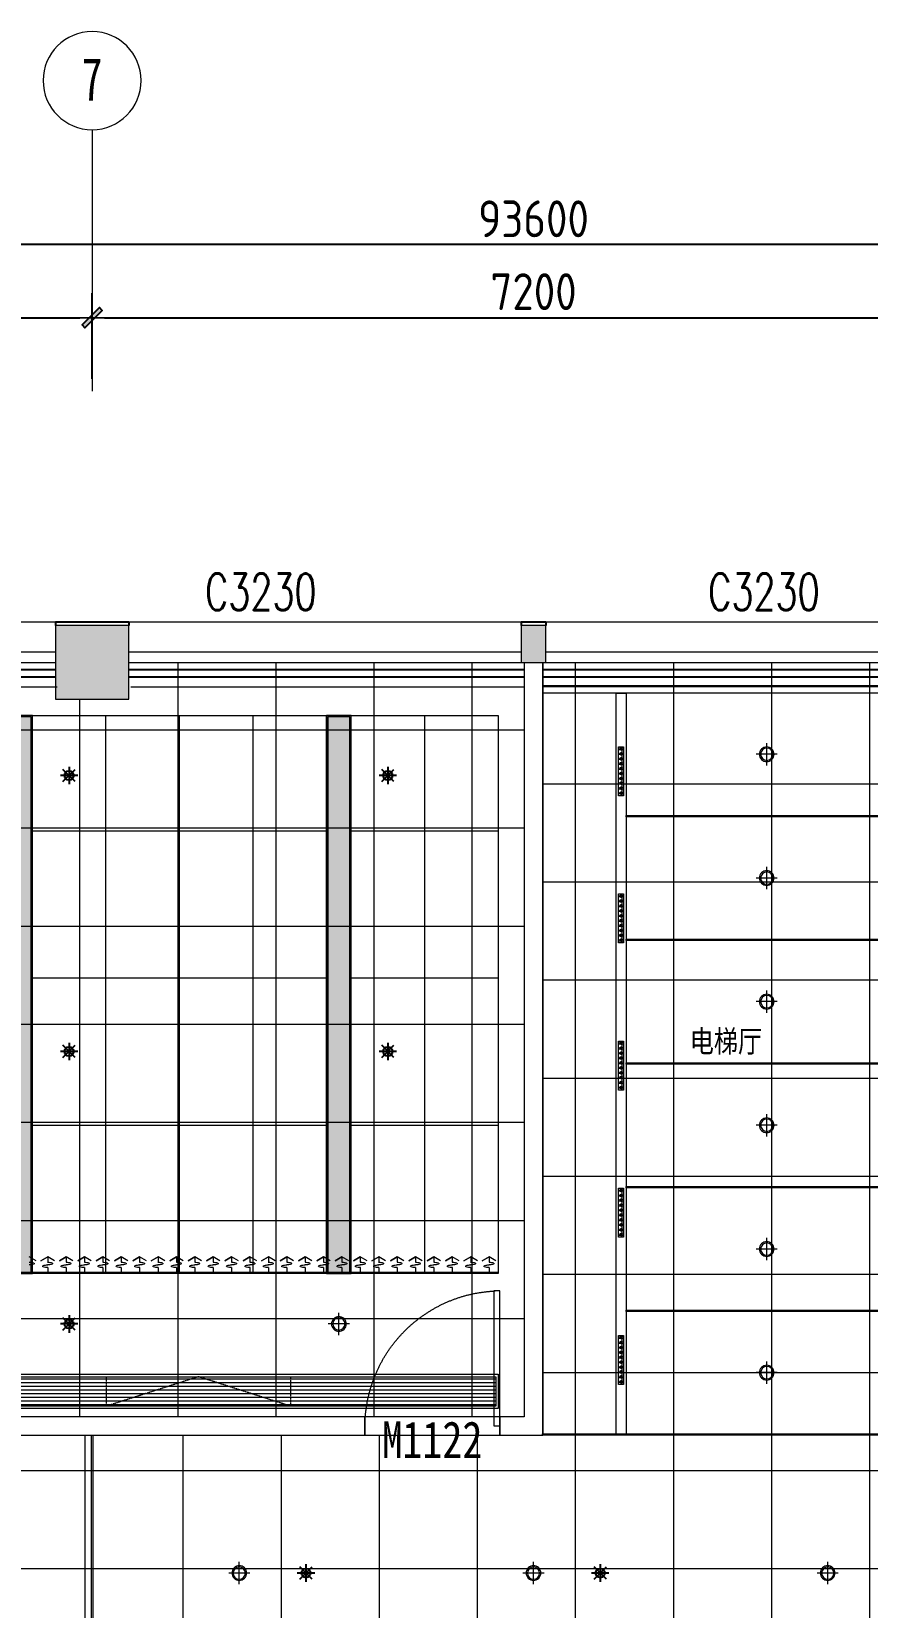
# Model space of a CAD drawing. Header units: millimetres. Extents: x 33621 to 401573, y -91663 to 133135.
# Drawn here: x 210762 to 217581, y -50716 to -37866 of the extents above; entities that cross this region are included whole.
import ezdxf
from ezdxf.enums import TextEntityAlignment as Align

# ---------------------------------------------------------------- set-up
doc = ezdxf.new("R2010")
doc.units = ezdxf.units.MM
doc.header["$LTSCALE"] = 10
for name, pattern in [('DASH', [0.35, 0.25, -0.1]), ('DASHDOT2', [0.5, 0.25, -0.125, 0, -0.125]), ('DOTE', [2.42, 2, -0.2, 0.02, -0.2]), ('HIDDEN', [0.375, 0.25, -0.125, 0, 0])]:
    doc.linetypes.add(name, pattern=pattern)
doc.layers.get('0').update_dxf_attribs({"color": 253})
doc.layers.get('Defpoints').update_dxf_attribs({"color": 250})
for name, color, linetype in [('3', 253, 'Continuous'), ('Dim【尺寸标注】', 253, 'Continuous'), ('EQUIP_喷头', 253, 'Continuous'), ('PUB_DIM', 253, 'Continuous'), ('SURFACE', 253, 'Continuous'), ('WINDOW_TEXT', 253, 'Continuous')]:
    doc.layers.add(name, color=color, linetype=linetype)
for name, color, linetype, lineweight in [('AXIS【轴号】', 253, 'Continuous', 0), ('COLUMN', 253, 'Continuous', 0), ('DOOR【门】', 253, 'Continuous', 0), ('DS-4BS-FINISH【墙完成线】', 253, 'Continuous', 0), ('FC-FLOOR【地材分格】', 253, 'Continuous', 0), ('FF-Door【门】', 253, 'Continuous', 0), ('PUB_HATCH', 253, 'Continuous', 0), ('RC-FCU【空调设备】', 253, 'Continuous', 0), ('RC-FIN【天花轮廓线】', 253, 'Continuous', 0), ('RC-LIGHT【天花灯具】', 253, 'Continuous', 0), ('RC-LIGHT【灯带】', 253, 'DASHDOT2', 0), ('RC-Modelling【天花造型】', 253, 'Continuous', 0), ('RC-STR【天花细线】', 253, 'Continuous', 0), ('RC-Text【天花文字】', 253, 'Continuous', 0), ('TXT【平面空间文字】', 253, 'Continuous', 0), ('WALL', 253, 'Continuous', 0), ('Wall【墙体】', 253, 'Continuous', 0), ('WINDOW', 253, 'Continuous', 0)]:
    doc.layers.add(name, color=color, linetype=linetype, lineweight=lineweight)
doc.styles.add('_TCH_WINDOW', font='SIMPLEX', dxfattribs={"bigfont": 'GBCBIG'})
doc.styles.add('CCD_DIM', font='ARCHS.SHX')
doc.styles.add('XZC', font='SIMPLEX.SHX', dxfattribs={"width": 0.7, "bigfont": 'hztxt.shx'})
doc.styles.add('宋体', font='', dxfattribs={"width": 0.7})
doc.styles.add('文字', font='')
doc.styles.get('宋体').set_extended_font_data('SimSun')
doc.styles.get('文字').set_extended_font_data('SimSun')
doc.linetypes.add('LED_LINE', pattern='A,12.7,-5.08,["LED",XZC,S=2.54,R=0,X=-2.54,Y=-1.27],-6.35', length=24.13)
doc.dimstyles.new('ZL_1：100', dxfattribs={"dimtxt": 3, "dimasz": 1, "dimexe": 2, "dimexo": 2, "dimgap": 0.6, "dimtad": 1, "dimdec": 0, "dimrnd": 5, "dimdsep": 46, "dimtxsty": 'CCD_DIM', "dimblk": 'WS-cj', "dimblk1": 'WS-cj', "dimblk2": 'WS-cj', "dimcen": 1, "dimclrd": 44, "dimclre": 44, "dimclrt": 2, "dimadec": 0, "dimazin": 2, "dimtfac": 1, "dimtdec": 0, "dimtix": 1, "dimtmove": 2, "dimatfit": 3, "dimldrblk": 'hl_arrow2', "dimfxl": 5, "dimfxlon": 1, "dimarcsym": 0})

# ---------------------------------------------------------------- blocks, each defined once
blk = doc.blocks.new('$WINLIB2D$00000004')
for p, q in [((-0.5, 0.5), (0.5, 0.5)), ((-0.5, 0.5), (-0.5, -0.5)), ((0.5, -0.5), (0.5, 0.5)), ((-0.5, 0.2406), (0.5, 0.2406)), ((-0.5, -0.5), (0.5, -0.5))]:
    blk.add_line(p, q)
blk = doc.blocks.new('DOOR_D01')
at = {"layer": 'FF-Door【门】'}
blk.add_lwpolyline([(-0.456, 1), (-0.456, 0), (-0.5, 0), (-0.5, 1)], close=True, dxfattribs=at)
at = {"layer": 'FF-Door【门】', "color": 8, "linetype": 'HIDDEN', "ltscale": 15}
blk.add_arc((-0.511, -0.01), 1.011, 0.5915, 87.4664, dxfattribs=at)
blk = doc.blocks.new('圆形筒灯')
at = {"color": 251, "linetype": 'DOTE', "ltscale": 43.504693}
blk.add_line((0, 91), (0, -91), dxfattribs=at)
at = {"color": 251, "linetype": 'DOTE', "ltscale": 41.297046}
blk.add_line((86, 0), (-86, 0), dxfattribs=at)
blk.add_ellipse((0, 0), major_axis=(-42.4, 42.4), ratio=1, start_param=2.355868237233172, end_param=8.639053544412757)
at = {"color": 251}
blk.add_ellipse((0, 0), major_axis=(35.4, 35.4), ratio=1, start_param=5.49871431692557, end_param=11.78189962410516, dxfattribs=at)
blk = doc.blocks.new('*U603')
for p, q in [((0, -12), (0, 0)), ((0, 0), (10350, 0)), ((10350, -12), (0, -12)), ((20, -105), (75, -136)), ((75, -49), (75, -12)), ((75, -136), (75, -93)), ((130, -105), (75, -136)), ((75, -136), (130, -105)), ((170, -105), (225, -136)), ((225, -49), (225, -12)), ((225, -136), (225, -93)), ((280, -105), (225, -136)), ((225, -136), (280, -105)), ((320, -105), (375, -136)), ((375, -49), (375, -12)), ((375, -136), (375, -93)), ((430, -105), (375, -136)), ((375, -136), (430, -105)), ((470, -105), (525, -136)), ((525, -49), (525, -12)), ((525, -136), (525, -93)), ((580, -105), (525, -136)), ((525, -136), (580, -105)), ((620, -105), (675, -136)), ((675, -49), (675, -12)), ((675, -136), (675, -93)), ((730, -105), (675, -136)), ((675, -136), (730, -105)), ((770, -105), (825, -136)), ((825, -49), (825, -12)), ((825, -136), (825, -93)), ((880, -105), (825, -136)), ((825, -136), (880, -105)), ((920, -105), (975, -136)), ((975, -49), (975, -12)), ((975, -136), (975, -93)), ((1030, -105), (975, -136)), ((975, -136), (1030, -105)), ((1070, -105), (1125, -136)), ((1125, -49), (1125, -12)), ((1125, -136), (1125, -93)), ((1180, -105), (1125, -136)), ((1125, -136), (1180, -105)), ((1220, -105), (1275, -136)), ((1275, -49), (1275, -12)), ((1275, -136), (1275, -93)), ((1330, -105), (1275, -136)), ((1275, -136), (1330, -105)), ((1370, -105), (1425, -136)), ((1425, -49), (1425, -12)), ((1425, -136), (1425, -93)), ((1480, -105), (1425, -136)), ((1425, -136), (1480, -105)), ((1520, -105), (1575, -136)), ((1575, -49), (1575, -12)), ((1575, -136), (1575, -93)), ((1630, -105), (1575, -136)), ((1575, -136), (1630, -105)), ((1670, -105), (1725, -136)), ((1725, -49), (1725, -12)), ((1725, -136), (1725, -93)), ((1780, -105), (1725, -136)), ((1725, -136), (1780, -105)), ((1820, -105), (1875, -136)), ((1875, -49), (1875, -12)), ((1875, -136), (1875, -93)), ((1930, -105), (1875, -136)), ((1875, -136), (1930, -105)), ((1970, -105), (2025, -136)), ((2025, -49), (2025, -12)), ((2025, -136), (2025, -93)), ((2080, -105), (2025, -136)), ((2025, -136), (2080, -105)), ((2120, -105), (2175, -136)), ((2175, -49), (2175, -12)), ((2175, -136), (2175, -93)), ((2230, -105), (2175, -136)), ((2175, -136), (2230, -105)), ((2270, -105), (2325, -136)), ((2325, -49), (2325, -12)), ((2325, -136), (2325, -93)), ((2380, -105), (2325, -136)), ((2325, -136), (2380, -105)), ((2420, -105), (2475, -136)), ((2475, -49), (2475, -12)), ((2475, -136), (2475, -93)), ((2530, -105), (2475, -136)), ((2475, -136), (2530, -105)), ((2570, -105), (2625, -136)), ((2625, -49), (2625, -12)), ((2625, -136), (2625, -93)), ((2680, -105), (2625, -136)), ((2625, -136), (2680, -105)), ((2720, -105), (2775, -136)), ((2775, -49), (2775, -12)), ((2775, -136), (2775, -93)), ((2830, -105), (2775, -136)), ((2775, -136), (2830, -105)), ((2870, -105), (2925, -136)), ((2925, -49), (2925, -12)), ((2925, -136), (2925, -93)), ((2980, -105), (2925, -136)), ((2925, -136), (2980, -105)), ((3020, -105), (3075, -136)), ((3075, -49), (3075, -12)), ((3075, -136), (3075, -93)), ((3130, -105), (3075, -136)), ((3075, -136), (3130, -105)), ((3170, -105), (3225, -136)), ((3225, -49), (3225, -12)), ((3225, -136), (3225, -93)), ((3280, -105), (3225, -136)), ((3225, -136), (3280, -105)), ((3320, -105), (3375, -136)), ((3375, -49), (3375, -12)), ((3375, -136), (3375, -93)), ((3430, -105), (3375, -136)), ((3375, -136), (3430, -105)), ((3470, -105), (3525, -136)), ((3525, -49), (3525, -12)), ((3525, -136), (3525, -93)), ((3580, -105), (3525, -136)), ((3525, -136), (3580, -105)), ((3620, -105), (3675, -136)), ((3675, -49), (3675, -12)), ((3675, -136), (3675, -93)), ((3730, -105), (3675, -136)), ((3675, -136), (3730, -105)), ((3770, -105), (3825, -136))]:
    blk.add_line(p, q)
at = {"extrusion": (0, 0, -1)}
for centre, major_axis, start_param, end_param in [((40, -82), (3.69, -3.69), 1.137309, 3.57508), ((73, -171), (-70.4, -70.4), 2.004284, 2.381239), ((73, 6), (70.4, -70.4), 0.760354, 1.137309), ((77, -149), (-70.4, -70.4), 2.33115, 2.708105), ((77, 28), (70.4, -70.4), 0.433488, 0.810442), ((110, -60), (3.69, -3.69), 4.278901, 6.716673), ((190, -82), (3.69, -3.69), 1.137309, 3.57508), ((223, -171), (-70.4, -70.4), 2.004284, 2.381239), ((223, 6), (70.4, -70.4), 0.760354, 1.137309), ((227, -149), (-70.4, -70.4), 2.33115, 2.708105), ((227, 28), (70.4, -70.4), 0.433488, 0.810442), ((260, -60), (3.69, -3.69), 4.278901, 6.716673), ((340, -82), (3.69, -3.69), 1.137309, 3.57508), ((373, -171), (-70.4, -70.4), 2.004284, 2.381239), ((373, 6), (70.4, -70.4), 0.760354, 1.137309), ((377, -149), (-70.4, -70.4), 2.33115, 2.708105), ((377, 28), (70.4, -70.4), 0.433488, 0.810442), ((410, -60), (3.69, -3.69), 4.278901, 6.716673), ((490, -82), (3.69, -3.69), 1.137309, 3.57508), ((523, -171), (-70.4, -70.4), 2.004284, 2.381239), ((523, 6), (70.4, -70.4), 0.760354, 1.137309), ((527, -149), (-70.4, -70.4), 2.33115, 2.708105), ((527, 28), (70.4, -70.4), 0.433488, 0.810442), ((560, -60), (3.69, -3.69), 4.278901, 6.716673), ((640, -82), (3.69, -3.69), 1.137309, 3.57508), ((673, -171), (-70.4, -70.4), 2.004284, 2.381239), ((673, 6), (70.4, -70.4), 0.760354, 1.137309), ((677, -149), (-70.4, -70.4), 2.33115, 2.708105), ((677, 28), (70.4, -70.4), 0.433488, 0.810442), ((710, -60), (3.69, -3.69), 4.278901, 6.716673), ((790, -82), (3.69, -3.69), 1.137309, 3.57508), ((823, -171), (-70.4, -70.4), 2.004284, 2.381239), ((823, 6), (70.4, -70.4), 0.760354, 1.137309), ((827, -149), (-70.4, -70.4), 2.33115, 2.708105), ((827, 28), (70.4, -70.4), 0.433488, 0.810442), ((860, -60), (3.69, -3.69), 4.278901, 6.716673), ((940, -82), (3.69, -3.69), 1.137309, 3.57508), ((973, -171), (-70.4, -70.4), 2.004284, 2.381239), ((973, 6), (70.4, -70.4), 0.760354, 1.137309), ((977, -149), (-70.4, -70.4), 2.33115, 2.708105), ((977, 28), (70.4, -70.4), 0.433488, 0.810442), ((1010, -60), (3.69, -3.69), 4.278901, 6.716673), ((1090, -82), (3.69, -3.69), 1.137309, 3.57508), ((1123, -171), (-70.4, -70.4), 2.004284, 2.381239), ((1123, 6), (70.4, -70.4), 0.760354, 1.137309), ((1127, -149), (-70.4, -70.4), 2.33115, 2.708105), ((1127, 28), (70.4, -70.4), 0.433488, 0.810442), ((1160, -60), (3.69, -3.69), 4.278901, 6.716673), ((1240, -82), (3.69, -3.69), 1.137309, 3.57508), ((1273, -171), (-70.4, -70.4), 2.004284, 2.381239), ((1273, 6), (70.4, -70.4), 0.760354, 1.137309), ((1277, -149), (-70.4, -70.4), 2.33115, 2.708105), ((1277, 28), (70.4, -70.4), 0.433488, 0.810442), ((1310, -60), (3.69, -3.69), 4.278901, 6.716673), ((1390, -82), (3.69, -3.69), 1.137309, 3.57508), ((1423, -171), (-70.4, -70.4), 2.004284, 2.381239), ((1423, 6), (70.4, -70.4), 0.760354, 1.137309), ((1427, -149), (-70.4, -70.4), 2.33115, 2.708105), ((1427, 28), (70.4, -70.4), 0.433488, 0.810442), ((1460, -60), (3.69, -3.69), 4.278901, 6.716673), ((1540, -82), (3.69, -3.69), 1.137309, 3.57508), ((1573, -171), (-70.4, -70.4), 2.004284, 2.381239), ((1573, 6), (70.4, -70.4), 0.760354, 1.137309), ((1577, -149), (-70.4, -70.4), 2.33115, 2.708105), ((1577, 28), (70.4, -70.4), 0.433488, 0.810442), ((1610, -60), (3.69, -3.69), 4.278901, 6.716673), ((1690, -82), (3.69, -3.69), 1.137309, 3.57508), ((1723, -171), (-70.4, -70.4), 2.004284, 2.381239), ((1723, 6), (70.4, -70.4), 0.760354, 1.137309), ((1727, -149), (-70.4, -70.4), 2.33115, 2.708105), ((1727, 28), (70.4, -70.4), 0.433488, 0.810442), ((1760, -60), (3.69, -3.69), 4.278901, 6.716673), ((1840, -82), (3.69, -3.69), 1.137309, 3.57508), ((1873, -171), (-70.4, -70.4), 2.004284, 2.381239), ((1873, 6), (70.4, -70.4), 0.760354, 1.137309), ((1877, -149), (-70.4, -70.4), 2.33115, 2.708105), ((1877, 28), (70.4, -70.4), 0.433488, 0.810442), ((1910, -60), (3.69, -3.69), 4.278901, 6.716673), ((1990, -82), (3.69, -3.69), 1.137309, 3.57508), ((2023, -171), (-70.4, -70.4), 2.004284, 2.381239), ((2023, 6), (70.4, -70.4), 0.760354, 1.137309), ((2027, -149), (-70.4, -70.4), 2.33115, 2.708105), ((2027, 28), (70.4, -70.4), 0.433488, 0.810442), ((2060, -60), (3.69, -3.69), 4.278901, 6.716673), ((2140, -82), (3.69, -3.69), 1.137309, 3.57508), ((2173, -171), (-70.4, -70.4), 2.004284, 2.381239), ((2173, 6), (70.4, -70.4), 0.760354, 1.137309), ((2177, -149), (-70.4, -70.4), 2.33115, 2.708105), ((2177, 28), (70.4, -70.4), 0.433488, 0.810442), ((2210, -60), (3.69, -3.69), 4.278901, 6.716673), ((2290, -82), (3.69, -3.69), 1.137309, 3.57508), ((2323, -171), (-70.4, -70.4), 2.004284, 2.381239), ((2323, 6), (70.4, -70.4), 0.760354, 1.137309), ((2327, -149), (-70.4, -70.4), 2.33115, 2.708105), ((2327, 28), (70.4, -70.4), 0.433488, 0.810442), ((2360, -60), (3.69, -3.69), 4.278901, 6.716673), ((2440, -82), (3.69, -3.69), 1.137309, 3.57508), ((2473, -171), (-70.4, -70.4), 2.004284, 2.381239), ((2473, 6), (70.4, -70.4), 0.760354, 1.137309), ((2477, -149), (-70.4, -70.4), 2.33115, 2.708105), ((2477, 28), (70.4, -70.4), 0.433488, 0.810442), ((2510, -60), (3.69, -3.69), 4.278901, 6.716673), ((2590, -82), (3.69, -3.69), 1.137309, 3.57508), ((2623, -171), (-70.4, -70.4), 2.004284, 2.381239), ((2623, 6), (70.4, -70.4), 0.760354, 1.137309), ((2627, -149), (-70.4, -70.4), 2.33115, 2.708105), ((2627, 28), (70.4, -70.4), 0.433488, 0.810442), ((2660, -60), (3.69, -3.69), 4.278901, 6.716673), ((2740, -82), (3.69, -3.69), 1.137309, 3.57508), ((2773, -171), (-70.4, -70.4), 2.004284, 2.381239), ((2773, 6), (70.4, -70.4), 0.760354, 1.137309), ((2777, -149), (-70.4, -70.4), 2.33115, 2.708105), ((2777, 28), (70.4, -70.4), 0.433488, 0.810442), ((2810, -60), (3.69, -3.69), 4.278901, 6.716673), ((2890, -82), (3.69, -3.69), 1.137309, 3.57508), ((2923, -171), (-70.4, -70.4), 2.004284, 2.381239), ((2923, 6), (70.4, -70.4), 0.760354, 1.137309), ((2927, -149), (-70.4, -70.4), 2.33115, 2.708105), ((2927, 28), (70.4, -70.4), 0.433488, 0.810442), ((2960, -60), (3.69, -3.69), 4.278901, 6.716673), ((3040, -82), (3.69, -3.69), 1.137309, 3.57508), ((3073, -171), (-70.4, -70.4), 2.004284, 2.381239), ((3073, 6), (70.4, -70.4), 0.760354, 1.137309), ((3077, -149), (-70.4, -70.4), 2.33115, 2.708105), ((3077, 28), (70.4, -70.4), 0.433488, 0.810442), ((3110, -60), (3.69, -3.69), 4.278901, 6.716673), ((3190, -82), (3.69, -3.69), 1.137309, 3.57508), ((3223, -171), (-70.4, -70.4), 2.004284, 2.381239), ((3223, 6), (70.4, -70.4), 0.760354, 1.137309), ((3227, -149), (-70.4, -70.4), 2.33115, 2.708105), ((3227, 28), (70.4, -70.4), 0.433488, 0.810442), ((3260, -60), (3.69, -3.69), 4.278901, 6.716673), ((3340, -82), (3.69, -3.69), 1.137309, 3.57508), ((3373, -171), (-70.4, -70.4), 2.004284, 2.381239), ((3373, 6), (70.4, -70.4), 0.760354, 1.137309), ((3377, -149), (-70.4, -70.4), 2.33115, 2.708105), ((3377, 28), (70.4, -70.4), 0.433488, 0.810442), ((3410, -60), (3.69, -3.69), 4.278901, 6.716673), ((3490, -82), (3.69, -3.69), 1.137309, 3.57508), ((3523, -171), (-70.4, -70.4), 2.004284, 2.381239), ((3523, 6), (70.4, -70.4), 0.760354, 1.137309), ((3527, -149), (-70.4, -70.4), 2.33115, 2.708105), ((3527, 28), (70.4, -70.4), 0.433488, 0.810442), ((3560, -60), (3.69, -3.69), 4.278901, 6.716673), ((3640, -82), (3.69, -3.69), 1.137309, 3.57508), ((3673, -171), (-70.4, -70.4), 2.004284, 2.381239), ((3673, 6), (70.4, -70.4), 0.760354, 1.137309), ((3677, -149), (-70.4, -70.4), 2.33115, 2.708105), ((3677, 28), (70.4, -70.4), 0.433488, 0.810442), ((3710, -60), (3.69, -3.69), 4.278901, 6.716673), ((3790, -82), (3.69, -3.69), 1.137309, 3.57508), ((3823, -171), (-70.4, -70.4), 2.004284, 2.381239), ((3823, 6), (70.4, -70.4), 0.760354, 1.137309)]:
    blk.add_ellipse(centre, major_axis=major_axis, ratio=1, start_param=start_param, end_param=end_param, dxfattribs=at)
blk = doc.blocks.new('ZL_0609192853')
at = {"layer": 'RC-LIGHT【天花灯具】'}
h = blk.add_hatch(dxfattribs=at)
h.set_pattern_fill('DOTS', color=8, scale=10)
h.set_pattern_definition([(0, (2430707.972, -1486106.821), (7.9375, 15.875), [0, -15.875])])
h.paths.add_polyline_path([(-90, -4540), (90, -4540), (90, -10), (-90, -10)])
blk.add_lwpolyline([(-100, -4550), (100, -4550), (100, 0), (-100, 0)], close=True, dxfattribs=at)
at = {"layer": 'RC-LIGHT【天花灯具】', "color": 8}
blk.add_lwpolyline([(-90, -4540), (90, -4540), (90, -10), (-90, -10)], close=True, dxfattribs=at)
blk = doc.blocks.new('hl_Axis-A1')
at = {"color": 150, "ltscale": 2}
blk.add_line((21.33, 0), (0, 0), dxfattribs=at)
at = {"color": 150}
blk.add_circle((25.33, 0), 4, dxfattribs=at)
at = {"color": 50, "style": '宋体', "width": 0.7}
blk.add_attdef('轴号', text='', height=3.5, dxfattribs=at).set_placement((25.33, 0), align=Align.MIDDLE_CENTER)
blk = doc.blocks.new('WS-cj')
blk.add_hatch(color=2).paths.add_polyline_path([(0.59, 0.82), (-0.82, -0.59), (-0.59, -0.82), (0.82, 0.59)])
at = {"color": 2, "linetype": 'ByBlock', "lineweight": 0}
for p, q in [((-1.1, 0), (0, 0)), ((0, 0), (1.1, 0))]:
    blk.add_line(p, q, dxfattribs=at)
at = {"color": 2}
blk.add_lwpolyline([(0.59, 0.82), (-0.82, -0.59), (-0.59, -0.82), (0.82, 0.59)], close=True, dxfattribs=at)
blk = doc.blocks.new('*D265')
at = {"layer": 'Defpoints', "color": 0, "transparency": 16777216}
for p in [(-1262, 2411), (-8462, 1811), (-1262, 1811)]:
    blk.add_point(p, dxfattribs=at)
at = {"layer": 'Dim【尺寸标注】', "color": 44, "lineweight": -2, "transparency": 16777216}
for p, q in [((-8462, 1911), (-8462, 2611)), ((-1262, 1911), (-1262, 2611)), ((-8362, 2411), (-1362, 2411))]:
    blk.add_line(p, q, dxfattribs=at)
at = {"layer": 'Dim【尺寸标注】', "color": 44, "lineweight": -2, "transparency": 16777216, "xscale": 100, "yscale": 100, "zscale": 100, "rotation": 180}
blk.add_blockref('WS-cj', (-8462, 2411), dxfattribs=at)
at = {"layer": 'Dim【尺寸标注】', "color": 44, "lineweight": -2, "transparency": 16777216, "xscale": 100, "yscale": 100, "zscale": 100}
blk.add_blockref('WS-cj', (-1262, 2411), dxfattribs=at)
at = {"layer": 'Dim【尺寸标注】', "color": 2, "transparency": 16777216, "insert": (-4862, 2623), "char_height": 300, "attachment_point": 5, "style": 'CCD_DIM'}
blk.add_mtext('7200', dxfattribs=at)
blk = doc.blocks.new('hl_arrow2')
at = {"color": 2}
blk.add_line((0, 0), (-1, 0), dxfattribs=at)
blk.add_lwpolyline([(0, 0), (-1, -1), (-1, -1), (0, 0), (-1, 1), (-1, 1)], close=True, dxfattribs=at)
blk = doc.blocks.new('*D266')
at = {"layer": 'Defpoints', "color": 0, "transparency": 16777216}
for p in [(5938, 2411), (-1262, 1811), (5938, 1811)]:
    blk.add_point(p, dxfattribs=at)
at = {"layer": 'Dim【尺寸标注】', "color": 44, "lineweight": -2, "transparency": 16777216}
for p, q in [((-1262, 1911), (-1262, 2611)), ((5938, 1911), (5938, 2611)), ((-1162, 2411), (5838, 2411))]:
    blk.add_line(p, q, dxfattribs=at)
at = {"layer": 'Dim【尺寸标注】', "color": 44, "lineweight": -2, "transparency": 16777216, "xscale": 100, "yscale": 100, "zscale": 100, "rotation": 180}
blk.add_blockref('WS-cj', (-1262, 2411), dxfattribs=at)
at = {"layer": 'Dim【尺寸标注】', "color": 44, "lineweight": -2, "transparency": 16777216, "xscale": 100, "yscale": 100, "zscale": 100}
blk.add_blockref('WS-cj', (5938, 2411), dxfattribs=at)
at = {"layer": 'Dim【尺寸标注】', "color": 2, "transparency": 16777216, "insert": (2338, 2623), "char_height": 300, "attachment_point": 5, "style": 'CCD_DIM'}
blk.add_mtext('7200', dxfattribs=at)
blk = doc.blocks.new('*D273')
at = {"layer": 'Defpoints', "color": 0, "transparency": 16777216}
for p in [(49138, 3011), (-44462, 1811), (49138, 1811)]:
    blk.add_point(p, dxfattribs=at)
at = {"layer": 'Dim【尺寸标注】', "color": 44, "lineweight": -2, "transparency": 16777216}
for p, q in [((-44462, 2511), (-44462, 3211)), ((49138, 2511), (49138, 3211)), ((-44362, 3011), (49038, 3011))]:
    blk.add_line(p, q, dxfattribs=at)
at = {"layer": 'Dim【尺寸标注】', "color": 44, "lineweight": -2, "transparency": 16777216, "xscale": 100, "yscale": 100, "zscale": 100, "rotation": 180}
blk.add_blockref('WS-cj', (-44462, 3011), dxfattribs=at)
at = {"layer": 'Dim【尺寸标注】', "color": 44, "lineweight": -2, "transparency": 16777216, "xscale": 100, "yscale": 100, "zscale": 100}
blk.add_blockref('WS-cj', (49138, 3011), dxfattribs=at)
at = {"layer": 'Dim【尺寸标注】', "color": 2, "transparency": 16777216, "insert": (2338, 3217), "char_height": 300, "attachment_point": 5, "style": 'CCD_DIM'}
blk.add_mtext('93600', dxfattribs=at)
blk = doc.blocks.new('$TwtSys$00000125')
at = {"color": 9}
for p, q in [((0.57, 0), (-0.57, 0)), ((0.4, -0.4), (-0.4, 0.4)), ((-0.4, -0.4), (0.4, 0.4)), ((0, 0.57), (0, -0.57))]:
    blk.add_line(p, q, dxfattribs=at)
at = {"color": 8}
blk.add_circle((0, 0), 0.3, dxfattribs=at)
blk = doc.blocks.new('ZL_10267726')
at = {"layer": 'RC-LIGHT【天花灯具】'}
h = blk.add_hatch(dxfattribs=at)
h.set_pattern_fill('_USER', color=8, scale=50, angle=90, double=1, pattern_type=0)
h.set_pattern_definition([(90, (25, -500), (-50, 3e-15), []), (180, (25, -500), (-6e-15, -50), [])])
h.paths.add_polyline_path([(-25, 0), (-25, -500), (25, -500), (25, 0)])
at = {"layer": 'RC-LIGHT【天花灯具】', "color": 2}
blk.add_lwpolyline([(-25, -500), (-25, 0), (25, 0), (25, -500)], close=True, dxfattribs=at)
at = {"layer": 'RC-LIGHT【天花灯具】', "color": 1, "lineweight": -3}
for centre in [(0, -27), (0, -77), (0, -127), (0, -177), (0, -227), (0, -277), (0, -327), (0, -377), (0, -427), (0, -477)]:
    blk.add_circle(centre, 10, dxfattribs=at)
blk = doc.blocks.new('ZL_0603185999')
at = {"layer": 'RC-FIN【天花轮廓线】'}
for p, q in [((1613, 0), (-1613, 0)), ((1613, -50), (-1613, -50))]:
    blk.add_line(p, q, dxfattribs=at)
blk.add_lwpolyline([(1613, -6100), (1413, -6100), (1413, -50)], dxfattribs=at)
at = {"layer": 'RC-LIGHT【灯带】', "linetype": 'LED_LINE', "ltscale": 0.015}
blk.add_lwpolyline([(1363, -6100), (1363, -50)], dxfattribs=at)
at = {"layer": 'RC-STR【天花细线】'}
for points in [[(-933, -6100), (-1013, -6100), (-1013, -50), (-933, -50)], [(1413, -1058), (-933, -1058), (-933, -1048), (1413, -1048)], [(1413, -2067), (-933, -2067), (-933, -2057), (1413, -2057)], [(1413, -3075), (-933, -3075), (-933, -3065), (1413, -3065)], [(1413, -4083), (-933, -4083), (-933, -4073), (1413, -4073)], [(1413, -5092), (-933, -5092), (-933, -5082), (1413, -5082)], [(1413, -6100), (-1613, -6100), (-1613, -6090), (1413, -6090)]]:
    blk.add_lwpolyline(points, close=True, dxfattribs=at)
at = {"layer": 'RC-LIGHT【天花灯具】', "lineweight": -3, "xscale": 0.8, "yscale": 0.8, "zscale": 0.8, "rotation": 180}
for p in [(-973, -887), (-973, -2087), (-973, -3287), (-973, -4487), (-973, -5687)]:
    blk.add_blockref('ZL_10267726', p, dxfattribs=at)
at = {"layer": 'RC-LIGHT【天花灯具】', "xscale": -1, "rotation": 180}
for p in [(215, -549), (215, -1558), (215, -2566), (215, -3574), (215, -4583), (215, -5591)]:
    blk.add_blockref('圆形筒灯', p, dxfattribs=at)
blk = doc.blocks.new('ZL_061117299')
at = {"layer": 'AXIS【轴号】'}
ref = blk.add_blockref('hl_Axis-A1', (-1262.3, 1810.8), dxfattribs=dict(at, xscale=-100, yscale=100, zscale=100, rotation=270))
ref.add_attrib('轴号', '7', dxfattribs={"layer": '0', "color": 2, "height": 350, "style": '宋体', "width": 0.7}).set_placement((-1262.3, 4355.8), align=Align.MIDDLE_CENTER)
at = {"layer": 'Dim【尺寸标注】'}
for p1, p2, distance, picture, middle in [((-44462.3, 1810.8), (49137.7, 1810.8), 1200, '*D273', (2337.7, 3217)), ((-8462.3, 1810.8), (-1262.3, 1810.8), 600, '*D265', (-4862.3, 2623.3)), ((-1262.3, 1810.8), (5937.7, 1810.8), 600, '*D266', (2337.7, 2623.3))]:
    dim = blk.add_aligned_dim(p1=p1, p2=p2, distance=distance, dimstyle='ZL_1：100', dxfattribs=at)
    dim.commit()
    dim.dimension.update_dxf_attribs({"geometry": picture, "text_midpoint": middle})

msp = doc.modelspace()

# ---------------------------------------------------------------- hatches: boundary and pattern name
at = {"layer": 'FC-FLOOR【地材分格】'}
h = msp.add_hatch(dxfattribs=at)
h.set_pattern_fill('_USER', color=256, scale=800, double=1, pattern_type=0)
h.set_pattern_definition([(0, (0, 0), (0, 800), []), (90, (0, 0), (-800, 5e-14), [])])
h.paths.add_polyline_path([(214931.7, -43010.6), (218156.7, -43010.6), (218156.7, -49310.6), (232781.7, -49310.6), (232781.7, -51076.7), (232556.7, -51076.7), (232556.7, -51569.3), (225956.7, -51569.3), (225956.7, -51110.6), (225356.7, -51110.6), (225356.7, -51569.3), (218756.7, -51560.6), (218756.7, -51110.6), (218156.7, -51110.6), (218156.7, -51560.6), (211556.7, -51560.6), (211556.7, -51110.6), (210956.7, -51110.6), (210956.7, -51560.6), (204356.7, -51560.6), (204356.7, -51110.6), (203756.7, -51110.6), (203756.7, -51560.6), (197156.7, -51560.6), (197156.7, -51110.6), (196556.7, -51110.6), (196556.7, -51560.6), (189956.7, -51560.6), (189956.7, -51110.6), (189356.7, -51110.6), (189356.7, -51560.6), (182756.7, -51560.6), (182756.7, -51110.6), (182156.7, -51110.6), (182156.7, -51560.6), (175556.7, -51560.6), (175556.7, -51110.6), (174956.7, -51110.6), (174956.7, -51560.6), (168356.7, -51560.6), (168356.7, -49340.6), (168356.7, -49310.6), (186131.2, -49310.6), (186131.2, -43010.6), (189356.7, -43010.6), (189356.7, -49310.6), (214931.7, -49310.6), (214931.7, -43310.6)])
h = msp.add_hatch(dxfattribs=at)
h.set_pattern_fill('_USER', color=256, scale=800, double=1, pattern_type=0)
h.set_pattern_definition([(0, (203956.7, -49160.56), (0, 800), []), (90, (203956.7, -49160.56), (-800, 5e-14), [])])
h.paths.add_polyline_path([(204356.7, -43010.6), (210956.7, -43010.6), (210956.7, -43310.6), (211556.7, -43310.6), (211556.7, -43010.6), (214781.7, -43010.6), (214781.7, -49160.6), (204356.7, -49160.6), (204356.7, -48710.6), (203956.7, -48710.6), (203956.7, -43310.6), (204356.7, -43310.6)])
at = {"layer": 'PUB_HATCH'}
for points in [[(210956.7, -43310.6), (211556.7, -43310.6), (211556.7, -42710.6), (210956.7, -42710.6)], [(214756.7, -43010.6), (214956.7, -43010.6), (214956.7, -42710.6), (214756.7, -42710.6)]]:
    msp.add_hatch(color=256, dxfattribs=at).paths.add_polyline_path(points)
at = {"layer": 'RC-FCU【空调设备】'}
h = msp.add_hatch(dxfattribs=at)
h.set_pattern_fill('_USER', color=8, scale=30, angle=180, pattern_type=0)
h.set_pattern_definition([(180, (6136399.454, 1148867.944), (-4e-15, -30), [])])
h.paths.add_polyline_path([(204476.7, -48834.4), (204476.7, -49074.4), (214549.2, -49074.4), (214549.2, -48834.4)])

# ---------------------------------------------------------------- linework, layer by layer
at = {"layer": '3'}
for p, q in [((210956.7, -43070.6), (204356.7, -43070.6)), ((210956.7, -43130.6), (204356.7, -43130.6)), ((214781.7, -43070.6), (211556.7, -43070.6)), ((214781.7, -43130.6), (211556.7, -43130.6)), ((218156.7, -43070.6), (214931.7, -43070.6)), ((218156.7, -43130.6), (214931.7, -43130.6))]:
    msp.add_line(p, q, dxfattribs=at)
at = {"layer": 'COLUMN'}
for p, q in [((211556.7, -42710.6), (210956.7, -42710.6)), ((210956.7, -43010.6), (210956.7, -43310.6)), ((211556.7, -43310.6), (211556.7, -43010.6)), ((210956.7, -43310.6), (211556.7, -43310.6))]:
    msp.add_line(p, q, dxfattribs=at)
at = {"layer": 'DS-4BS-FINISH【墙完成线】'}
for points in [[(186131.2, -43010.6), (189356.7, -43010.6), (189356.7, -49310.6), (214931.7, -49310.6), (214931.7, -43310.6), (214931.7, -43010.6), (215156.7, -43010.6)], [(215156.7, -43010.6), (218156.7, -43010.6)]]:
    msp.add_lwpolyline(points, dxfattribs=at)
at = {"layer": 'FC-FLOOR【地材分格】'}
msp.add_lwpolyline([(204356.7, -43010.6), (210956.7, -43010.6), (210956.7, -43310.6), (211556.7, -43310.6), (211556.7, -43010.6), (214781.7, -43010.6), (214781.7, -49160.6), (204356.7, -49160.6), (204356.7, -48710.6), (203956.7, -48710.6), (203956.7, -43310.6), (204356.7, -43310.6), (204356.7, -43010.6)], dxfattribs=at)
at = {"layer": 'RC-FCU【空调设备】'}
msp.add_lwpolyline([(214569.2, -48814.4), (214569.2, -49094.4), (204456.7, -49094.4), (204456.7, -48814.4)], close=True, dxfattribs=at)
at = {"layer": 'RC-FCU【空调设备】', "color": 8}
msp.add_lwpolyline([(214549.2, -48834.4), (214549.2, -49074.4), (204476.7, -49074.4), (204476.7, -48834.4)], close=True, dxfattribs=at)
at = {"layer": 'RC-FCU【空调设备】', "color": 8, "linetype": 'DASH'}
msp.add_lwpolyline([(212874.1, -48834.4), (212874.1, -49074.4), (211374.1, -49074.4), (211374.1, -48834.4)], close=True, dxfattribs=at)
msp.add_lwpolyline([(212874.1, -49074.4), (212124.1, -48834.4), (211374.1, -49074.4)], dxfattribs=at)
at = {"layer": 'RC-FIN【天花轮廓线】'}
for p, q in [((204372.5, -43210.6), (210972.5, -43210.6)), ((211572.5, -43210.6), (214781.7, -43210.6))]:
    msp.add_line(p, q, dxfattribs=at)
for points in [[(204169.2, -47994.4), (204169.2, -43444.4), (214569.2, -43444.4), (214569.2, -47994.4)], [(213481.7, -49310.6), (214581.7, -49310.6), (214581.7, -49160.6), (213481.7, -49160.6)]]:
    msp.add_lwpolyline(points, close=True, dxfattribs=at)
at = {"layer": 'RC-STR【天花细线】'}
for p, q in [((210769.2, -47982.4), (210769.2, -43444.4)), ((211369.2, -47982.4), (211369.2, -43444.4)), ((211969.2, -47982.4), (211969.2, -43444.4)), ((212569.2, -47982.4), (212569.2, -43444.4)), ((213169.2, -47982.4), (213169.2, -43444.4)), ((213369.2, -47982.4), (213369.2, -43444.4)), ((213969.2, -47982.4), (213969.2, -43444.4)), ((210769.2, -44382.4), (213169.2, -44382.4)), ((213369.2, -44382.4), (214569.2, -44382.4)), ((210769.2, -45582.4), (213169.2, -45582.4)), ((213369.2, -45582.4), (214569.2, -45582.4)), ((210769.2, -46782.4), (213169.2, -46782.4)), ((213369.2, -46782.4), (214569.2, -46782.4))]:
    msp.add_line(p, q, dxfattribs=at)
msp.add_lwpolyline([(211251.7, -49310.6), (211261.7, -49310.6), (211261.7, -51110.6), (211251.7, -51110.6)], close=True, dxfattribs=at)
at = {"layer": 'SURFACE'}
for p, q in [((210956.7, -42680.6), (210956.7, -42710.6)), ((210956.7, -42680.6), (211256.7, -42680.6)), ((211256.7, -42680.6), (211556.7, -42680.6)), ((211556.7, -42680.6), (211556.7, -42710.6)), ((214756.7, -42680.6), (214756.7, -42710.6)), ((214756.7, -42680.6), (214956.7, -42680.6)), ((214956.7, -42680.6), (214956.7, -42710.6))]:
    msp.add_line(p, q, dxfattribs=at)
at = {"layer": 'WALL'}
for p, q in [((214956.7, -42710.6), (214756.7, -42710.6)), ((214756.7, -42710.6), (214756.7, -43010.6)), ((214956.7, -43010.6), (214956.7, -42710.6)), ((214756.7, -43010.6), (214956.7, -43010.6))]:
    msp.add_line(p, q, dxfattribs=at)
at = {"layer": 'Wall【墙体】', "color": 9}
for p, q in [((214781.7, -43010.6), (214781.7, -49160.6)), ((214931.7, -43010.6), (214931.7, -49310.6)), ((213481.7, -49160.6), (205556.7, -49160.6)), ((213481.7, -49310.6), (213481.7, -49160.6)), ((214781.7, -49160.6), (214581.7, -49160.6)), ((214581.7, -49160.6), (214581.7, -49310.6)), ((205556.7, -49310.6), (213481.7, -49310.6)), ((214581.7, -49310.6), (214931.7, -49310.6))]:
    msp.add_line(p, q, dxfattribs=at)

# ---------------------------------------------------------------- block references
at = {"layer": 'DOOR【门】'}
ref = msp.add_blockref('DOOR_D01', (214031.7, -49235.6), dxfattribs=dict(at, xscale=-1100, yscale=1100, zscale=1100))
ref.add_attrib('A', 'M1122', dxfattribs={"layer": 'TXT【平面空间文字】', "height": 300, "style": '文字', "width": 0.8}).set_placement((214031.7, -49348.1), align=Align.MIDDLE)
at = {"layer": 'EQUIP_喷头', "xscale": 125, "yscale": 125, "zscale": 125}
for p in [(211068.7, -43932.6), (213668.7, -43932.6), (211068.7, -46182.6), (213668.7, -46182.6), (211068.7, -48404.4), (213001, -50435.6), (215401, -50435.6)]:
    msp.add_blockref('$TwtSys$00000125', p, dxfattribs=at)
at = {"layer": 'PUB_DIM'}
msp.add_blockref('ZL_061117299', (212519, -42610.6), dxfattribs=at)
at = {"layer": 'RC-FCU【空调设备】', "ltscale": 10, "rotation": 180}
msp.add_blockref('*U603', (214569.2, -47994.4), dxfattribs=at)
at = {"layer": 'RC-LIGHT【天花灯具】'}
for p in [(210669.2, -43444.4), (213269.2, -43444.4)]:
    msp.add_blockref('ZL_0609192853', p, dxfattribs=at)
at = {"layer": 'RC-LIGHT【天花灯具】', "xscale": -1, "rotation": 180}
for p in [(213269.2, -48404.4), (212456.7, -50435.6), (214856.7, -50435.6), (217256.7, -50435.6)]:
    msp.add_blockref('圆形筒灯', p, dxfattribs=at)
at = {"layer": 'RC-Modelling【天花造型】'}
msp.add_blockref('ZL_0603185999', (216544.2, -43210.6), dxfattribs=at)
at = {"layer": 'WINDOW'}
ref = msp.add_blockref('$WINLIB2D$00000004', (209356.7, -42845.6), dxfattribs=dict(at, xscale=3200, yscale=-330, zscale=3200))
ref.add_attrib('A', 'C3230', (209081.6, -42584.3), dxfattribs={"layer": 'WINDOW_TEXT', "height": 297.5, "style": '_TCH_WINDOW', "width": 0.705882})
ref = msp.add_blockref('$WINLIB2D$00000004', (213156.7, -42845.6), dxfattribs=dict(at, xscale=3200, yscale=-330, zscale=3200))
ref.add_attrib('A', 'C3230', (212178.3, -42584.3), dxfattribs={"layer": 'WINDOW_TEXT', "height": 297.5, "style": '_TCH_WINDOW', "width": 0.705882})
ref = msp.add_blockref('$WINLIB2D$00000004', (216556.7, -42845.6), dxfattribs=dict(at, xscale=3200, yscale=-330, zscale=3200))
ref.add_attrib('A', 'C3230', (216281.6, -42584.3), dxfattribs={"layer": 'WINDOW_TEXT', "height": 297.5, "style": '_TCH_WINDOW', "width": 0.705882})

# ---------------------------------------------------------------- texts
at = {"layer": 'RC-Text【天花文字】', "style": '文字', "width": 0.8}
msp.add_text('电梯厅', height=180, dxfattribs=at).set_placement((216131.4, -46190.1))

doc.saveas('drawing.dxf')
